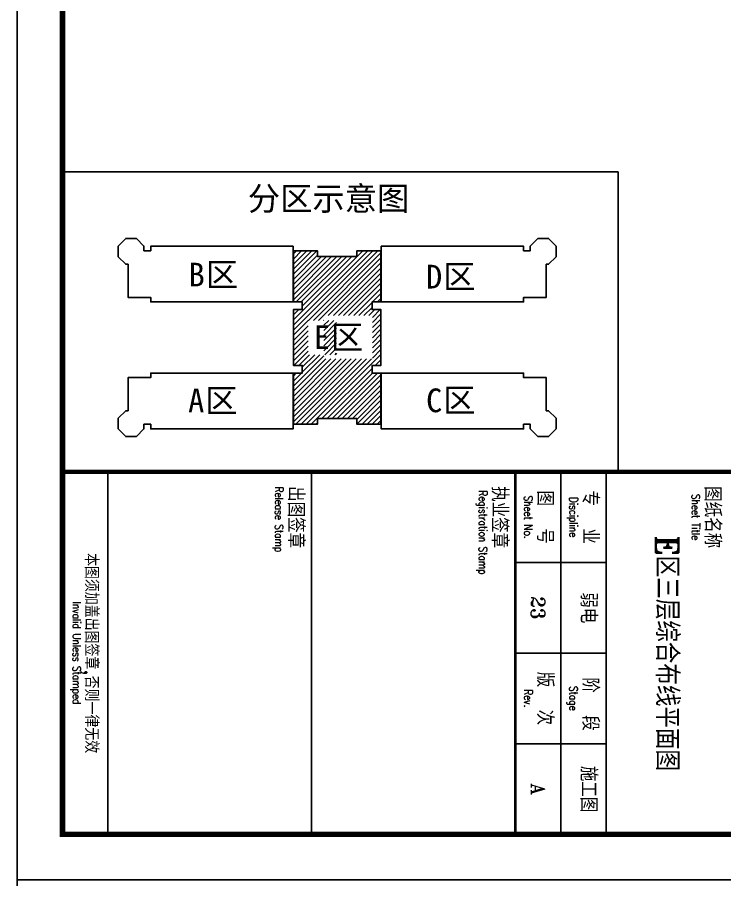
# Model space of a CAD drawing. Extents: x 190999 to 834799, y -200814 to 215286.
# Drawn here: x 666599 to 682220, y -81914 to -62882 of the extents above; entities that cross this region are included whole.
import ezdxf
from ezdxf.enums import TextEntityAlignment as Align

# ---------------------------------------------------------------- set-up
doc = ezdxf.new("R2010")
doc.units = 0
doc.header["$LTSCALE"] = 1000
doc.header["$MEASUREMENT"] = 0
for name, color, linetype in [('PUB_HATCH', 250, 'Continuous'), ('图框', 189, 'Continuous'), ('房间名称', 7, 'Continuous')]:
    doc.layers.add(name, color=color, linetype=linetype)
doc.styles.add('HT', font='simhei.ttf')
doc.styles.add('TKZ1_tjhts.shx', font='tjromant.shx', dxfattribs={"bigfont": 'tjhts.shx'})
doc.styles.add('TKZ2_tjkts.shx', font='tjromant.shx', dxfattribs={"bigfont": 'tjkts.shx'})

# ---------------------------------------------------------------- blocks, each defined once
blk = doc.blocks.new('TJAD_TK_A0')
at = {"layer": '图框'}
for p, q in [((2162, -441.7), (2162, 399.3)), ((2072, -311.7), (2152, -311.7)), ((2092, -311.7), (2092, -331.7)), ((2112, -311.7), (2112, -331.7)), ((2132, -311.7), (2132, -331.7)), ((2072, -321.7), (2152, -321.7)), ((2072, -376.7), (2152, -376.7)), ((2072, -421.7), (2152, -421.7)), ((973, -441.7), (2162, -441.7))]:
    blk.add_line(p, q, dxfattribs=at)
at = {"layer": '图框', "const_width": 1.2}
blk.add_lwpolyline([(2152, -431.7), (2152, 389.3), (998, 389.3), (998, -431.7)], close=True, dxfattribs=at)
at = {"layer": '图框'}
for points, const_width in [([(2072, 389.3), (2072, -431.7)], 1), ([(2072, -331.7), (2152, -331.7)], 0.6)]:
    blk.add_lwpolyline(points, dxfattribs=dict(at, const_width=const_width))
at = {"layer": '图框', "style": 'TKZ2_tjkts.shx'}
for s, height, p in [('图纸名称', 3.6, (2082, -288.16)), ('专  业', 3.6, (2082, -315.16)), (' 阶  段', 3.6, (2122, -315.16)), ('图  号', 3.6, (2082, -325.16)), ('版  次', 3.6, (2122, -325.16)), ('执业签章', 3.6, (2082, -335.16)), ('出图签章', 3.6, (2082, -380.16)), ('本图须加盖出图签章,否则一律无效', 3, (2112, -425.28))]:
    blk.add_text(s, height=height, dxfattribs=at).set_placement(p, align=Align.MIDDLE_CENTER)
at = {"layer": '图框', "style": 'TKZ2_tjkts.shx', "width": 0.8}
for s, p in [('Sheet Title', (2082, -291.86)), ('Discipline', (2082, -318.86)), ('Stage', (2122, -318.86)), ('Sheet No.', (2082, -328.86)), ('Rev.', (2122, -328.86)), ('Registration Stamp', (2085.41, -338.86)), ('Release Stamp', (2082.52, -383.86)), ('Invalid Unless Stamped', (2112, -428.53))]:
    blk.add_text(s, height=1.8, dxfattribs=at).set_placement(p, align=Align.MIDDLE_CENTER)
at = {"layer": '图框', "color": 3, "style": 'TKZ1_tjhts.shx'}
for s, height, p in [('弱电', 3.6, (2102, -315.54)), ('施工图', 3.6, (2142, -315.54)), ('A', 3, (2142, -326.7))]:
    blk.add_text(s, height=height, dxfattribs=at).set_placement(p, align=Align.MIDDLE_CENTER)

msp = doc.modelspace()

# ---------------------------------------------------------------- hatches: boundary and pattern name
at = {"layer": 'PUB_HATCH'}
h = msp.add_hatch(dxfattribs=at)
h.set_pattern_fill('ANSI31', color=256, scale=50, style=0)
h.set_pattern_definition([(45, (49665.26, 1164298.1), (-56.1266008, 56.1266008), [])])
edge = h.paths.add_edge_path(flags=16)
edge.add_line((673019.7, -70327.8), (673650.3, -70327.8))
edge.add_line((673650.3, -70327.8), (673650.3, -69570.2))
edge.add_line((673650.3, -69570.2), (673019.7, -69570.2))
edge.add_line((673019.7, -69570.2), (673019.7, -70327.8))
edge.add_line((673365.3, -70419.3), (674438.9, -70419.3))
edge.add_line((674438.9, -70419.3), (674438.9, -69466.8))
edge.add_line((674438.9, -69466.8), (673365.3, -69466.8))
edge.add_line((673365.3, -69466.8), (673365.3, -70419.3))
h.paths.add_polyline_path([(673662.1, -71739.2), (674097, -71739.2), (674097, -71864.2), (674629.5, -71864.2), (674629.5, -70734.2), (674432, -70734.2), (674432, -70564.2), (674627, -70564.2), (674627, -69334.2), (674432, -69334.2), (674432, -69164.2), (674629.5, -69164.2), (674629.5, -68034.2), (674097, -68034.2), (674097, -68159.2), (673227.1, -68159.2), (673227.1, -68034.2), (672694.6, -68034.2), (672694.6, -69164.2), (672892.1, -69164.2), (672892.1, -69334.2), (672697.1, -69334.2), (672697.1, -70564.2), (672892.1, -70564.2), (672892.1, -70734.2), (672694.6, -70734.2), (672694.6, -71864.2), (673227.1, -71864.2), (673227.1, -71739.2)])

# ---------------------------------------------------------------- linework, layer by layer
msp.add_lwpolyline([(667598.5, -72913.5), (679864, -72913.5), (679864, -66296), (667598.5, -66296)], close=True)
for points in [[(672689.6, -68034.2), (672689.6, -69164.2), (669547, -69164.2), (669547, -69064.2), (669047, -69064.2), (669047, -68334.2), (668993.9, -68334.2), (668827, -68167.3), (668827, -67931.2), (668994, -67764.2), (669230.1, -67764.2), (669397.1, -67931.2), (669397.1, -68034.2), (669547, -68034.2), (669547, -67934.2), (672689.6, -67934.2), (672689.6, -68034.2)], [(674634.5, -68034.2), (674634.5, -69164.2), (677777, -69164.2), (677777, -69064.2), (678277.1, -69064.2), (678277.1, -68334.2), (678330.2, -68334.2), (678497.1, -68167.3), (678497.1, -67931.2), (678330.1, -67764.2), (678094, -67764.2), (677927, -67931.2), (677927, -68034.2), (677777, -68034.2), (677777, -67934.2), (674634.5, -67934.2), (674634.5, -68034.2)], [(673662.1, -71739.2), (674097, -71739.2), (674097, -71864.2), (674629.5, -71864.2), (674629.5, -71864.2), (674629.5, -70734.2), (674432, -70734.2), (674432, -70564.2), (674627, -70564.2), (674627, -69334.2), (674432, -69334.2), (674432, -69164.2), (674629.5, -69164.2), (674629.5, -68034.2), (674097, -68034.2), (674097, -68159.2), (673227.1, -68159.2), (673227.1, -68034.2), (672694.6, -68034.2), (672694.6, -69164.2), (672892.1, -69164.2), (672892.1, -69334.2), (672697.1, -69334.2), (672697.1, -70564.2), (672892.1, -70564.2), (672892.1, -70734.2), (672694.6, -70734.2), (672694.6, -71864.2), (672694.6, -71864.2), (673227.1, -71864.2), (673227.1, -71739.2), (673662.1, -71739.2)], [(672689.6, -71864.2), (672689.6, -70734.2), (669547, -70734.2), (669547, -70834.2), (669047, -70834.2), (669047, -71564.2), (668993.9, -71564.2), (668827, -71731.1), (668827, -71967.2), (668994, -72134.2), (669230.1, -72134.2), (669397.1, -71967.2), (669397.1, -71864.2), (669547, -71864.2), (669547, -71964.2), (672689.6, -71964.2), (672689.6, -71864.2)], [(674634.5, -71864.2), (674634.5, -70734.2), (677777, -70734.2), (677777, -70834.2), (678277.1, -70834.2), (678277.1, -71564.2), (678330.2, -71564.2), (678497.1, -71731.1), (678497.1, -71967.2), (678330.1, -72134.2), (678094, -72134.2), (677927, -71967.2), (677927, -71864.2), (677777, -71864.2), (677777, -71964.2), (674634.5, -71964.2), (674634.5, -71864.2)]]:
    msp.add_lwpolyline(points)

# ---------------------------------------------------------------- block references
at = {"layer": '图框', "xscale": 100, "yscale": 100, "zscale": 100, "rotation": 270}
msp.add_blockref('TJAD_TK_A0', (710768.8, 134286.5), dxfattribs=at)
at = {"layer": '图框', "xscale": 100, "yscale": 100, "zscale": 100}
msp.add_blockref('TJAD_TK_A0', (450398.6, -52243.2), dxfattribs=at)

# ---------------------------------------------------------------- texts
at = {"layer": '图框', "color": 3, "style": 'TKZ1_tjhts.shx'}
for s, height, p in [('E区三层综合布线平面图', 500, (680948.5, -76913.5)), ('23', 300, (678098.5, -75913.5))]:
    msp.add_text(s, height=height, rotation=270, dxfattribs=at).set_placement(p, align=Align.MIDDLE_CENTER)
at = {"layer": '房间名称', "style": 'HT'}
for s, height, p in [('分区示意图', 522.78, (671689.8, -67143.7)), ('B', 522.8, (670384, -68822.5)), ('区', 522.8, (670762.1, -68822.5)), ('区', 522.8, (676004.1, -68867.7)), ('D', 522.8, (675626, -68867.7)), ('区', 522.8, (673524.1, -70201.5)), ('E', 522.8, (673146, -70201.5)), ('A', 522.8, (670372.2, -71598.8)), ('区', 522.8, (670750.3, -71598.8)), ('C', 522.8, (675626, -71596.9)), ('区', 522.8, (676004.1, -71596.9))]:
    msp.add_text(s, height=height, dxfattribs=at).set_placement(p)

doc.saveas('drawing.dxf')
